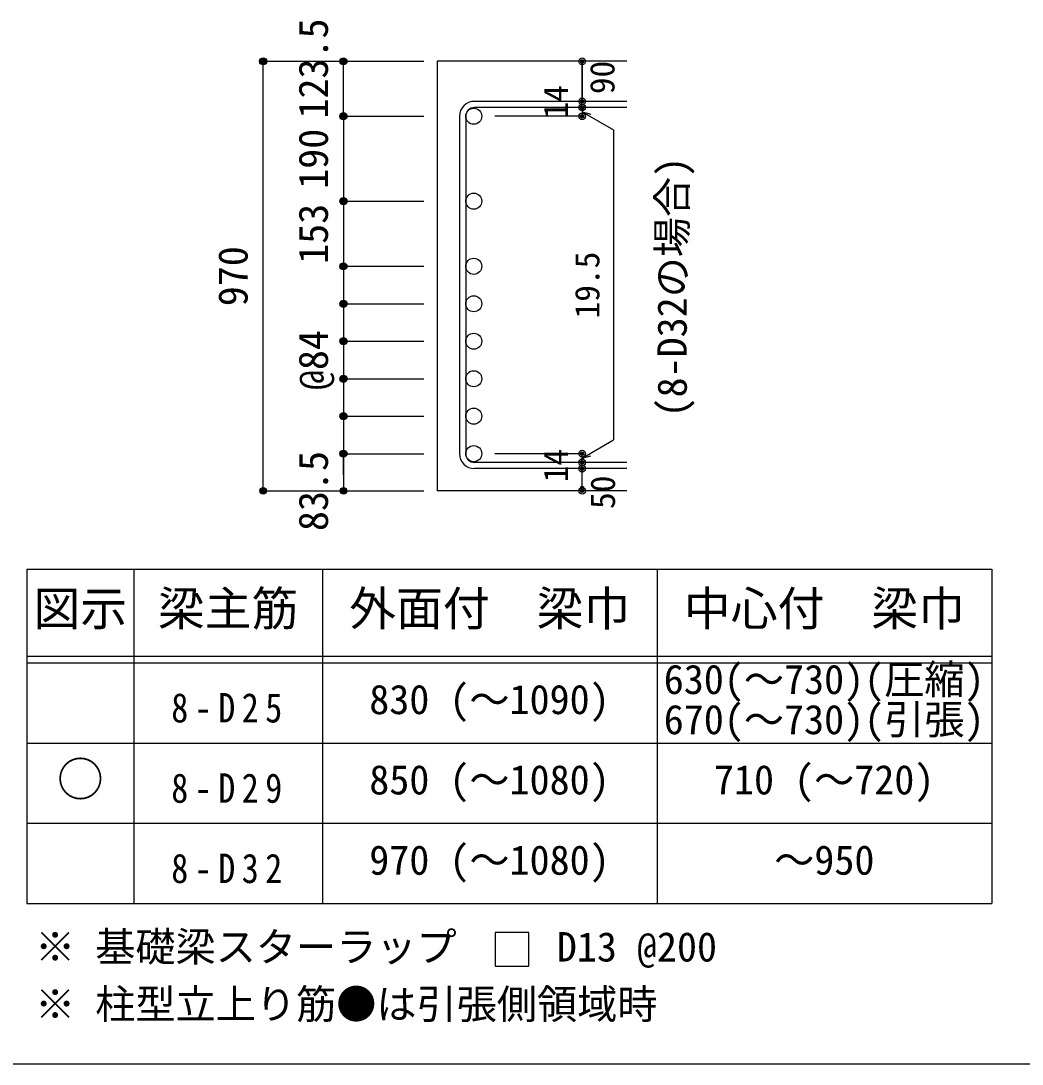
# Model space of a CAD drawing. Units: millimetres at full size, sheet at 1:30, with parts at other scales. Extents: x -5973 to 5954, y -4195 to 4201.
# Drawn here: x 1434 to 3678, y -4195 to -1857 of the extents above; entities that cross this region are included whole.
import ezdxf
from ezdxf.enums import TextEntityAlignment as Align

# ---------------------------------------------------------------- set-up
doc = ezdxf.new("R2010")
doc.units = ezdxf.units.MM
doc.header["$LTSCALE"] = 30
doc.header["$PDMODE"] = 32
doc.header["$PDSIZE"] = 15
for name, color, linetype in [('0-1_躯体線', 2, 'Continuous'), ('0-5_基礎梁筋', 7, 'Continuous'), ('0-6_スタラップ筋', 7, 'Continuous'), ('0-7_文字', 4, 'Continuous'), ('0-D_寸法', 4, 'Continuous'), ('6-7_文字', 7, 'Continuous'), ('6-E_枠', 7, 'Continuous'), ('F-0_枠', 6, 'Continuous')]:
    doc.layers.add(name, color=color, linetype=linetype)
doc.styles.add('ＭＳ ゴシック', font='')
doc.styles.get('ＭＳ ゴシック').set_extended_font_data('MS Gothic')

msp = doc.modelspace()

# ---------------------------------------------------------------- linework, layer by layer
at = {"layer": '0-1_躯体線'}
for p, q in [((2367.44, -1947.28), (2367.44, -2910.28)), ((2792.44, -1947.28), (2367.44, -1947.28)), ((2792.44, -2910.28), (2367.44, -2910.28))]:
    msp.add_line(p, q, dxfattribs=at)
at = {"layer": '0-5_基礎梁筋', "color": 3}
for centre in [(2449.44, -2070.47), (2449.44, -2260.78), (2449.44, -2406.78), (2449.44, -2490.78), (2449.44, -2574.78), (2449.44, -2658.78), (2449.44, -2742.78), (2449.44, -2826.78)]:
    msp.add_circle(centre, 18, dxfattribs=at)
at = {"layer": '0-5_基礎梁筋'}
for p in [(1977.44, -1947.28), (1977.44, -2910.28)]:
    msp.add_point(p, dxfattribs=at)
at = {"layer": '0-6_スタラップ筋'}
for p, q in [((2792.44, -2036.97), (2450.94, -2036.97)), ((2792.44, -2050.97), (2450.94, -2050.97)), ((2417.44, -2070.47), (2417.44, -2826.78)), ((2431.44, -2070.47), (2431.44, -2826.78)), ((2792.44, -2846.28), (2450.94, -2846.28)), ((2792.44, -2860.28), (2450.94, -2860.28))]:
    msp.add_line(p, q, dxfattribs=at)
for centre, radius, start, end in [((2450.94, -2070.47), 33.5, 90, 180), ((2450.94, -2070.47), 19.5, 90, 180), ((2450.94, -2826.78), 33.5, 180, 270), ((2450.94, -2826.78), 19.5, 180, 270)]:
    msp.add_arc(centre, radius, start, end, dxfattribs=at)
at = {"layer": '0-D_寸法'}
for p, q in [((1977.44, -2910.28), (1977.44, -1947.28)), ((2157.44, -2070.47), (2157.44, -1947.28)), ((2692.44, -2050.97), (2692.44, -2036.97)), ((2692.44, -2050.97), (2692.44, -2070.47)), ((2157.44, -2070.47), (2157.44, -2260.78)), ((2157.44, -2070.47), (2337.44, -2070.47)), ((2157.44, -2070.47), (2337.44, -2070.47)), ((2692.44, -2070.47), (2496.35, -2070.47)), ((2692.44, -2060.72), (2762.5, -2101.17)), ((2692.44, -2060.72), (2711.76, -2065.9)), ((2762.5, -2101.17), (2762.5, -2796.08)), ((2157.44, -2260.78), (2337.44, -2260.78)), ((2157.44, -2260.78), (2337.44, -2260.78)), ((2157.44, -2260.78), (2157.44, -2406.78)), ((2157.44, -2406.78), (2337.44, -2406.78)), ((2157.44, -2406.78), (2337.44, -2406.78)), ((2157.44, -2406.78), (2157.44, -2490.78)), ((2157.44, -2490.78), (2337.44, -2490.78)), ((2157.44, -2490.78), (2337.44, -2490.78)), ((2157.44, -2490.78), (2157.44, -2574.78)), ((2157.44, -2574.78), (2337.44, -2574.78)), ((2157.44, -2574.78), (2337.44, -2574.78)), ((2157.44, -2574.78), (2157.44, -2658.78)), ((2157.44, -2658.78), (2337.44, -2658.78)), ((2157.44, -2658.78), (2337.44, -2658.78)), ((2157.44, -2658.78), (2157.44, -2742.78)), ((2157.44, -2742.78), (2337.44, -2742.78)), ((2157.44, -2742.78), (2337.44, -2742.78)), ((2157.44, -2742.78), (2157.44, -2826.78)), ((2692.44, -2836.53), (2762.5, -2796.08)), ((2157.44, -2826.78), (2157.44, -2910.28)), ((2157.44, -2874.24), (2157.44, -2826.78)), ((2157.44, -2826.78), (2337.44, -2826.78)), ((2692.44, -2826.78), (2496.35, -2826.78)), ((2692.44, -2846.28), (2692.44, -2826.78)), ((2692.44, -2836.53), (2711.76, -2831.35)), ((2692.44, -2860.28), (2692.44, -2846.28)), ((2692.44, -2910.28), (2692.44, -2860.28))]:
    msp.add_line(p, q, dxfattribs=at)
for points in [[(1977.44, -1947.28), (2157.44, -1947.28), (2337.44, -1947.28)], [(1977.44, -1947.28), (2157.44, -1947.28), (2337.44, -1947.28)], [(2692.44, -2036.97), (2692.44, -1947.28), (2692.44, -2036.97)], [(1977.44, -2910.28), (2157.44, -2910.28), (2337.44, -2910.28)]]:
    msp.add_lwpolyline(points, dxfattribs=at)
for centre, radius in [((1977.44, -1947.28), 8), ((1977.44, -1947.28), 7.2), ((1977.44, -1947.28), 6.4), ((2157.44, -1947.28), 8), ((2157.44, -1947.28), 7.2), ((2157.44, -1947.28), 6.4), ((1977.44, -1947.28), 5.6), ((1977.44, -1947.28), 4.8), ((1977.44, -1947.28), 4), ((1977.44, -1947.28), 3.2), ((1977.44, -1947.28), 2.4), ((1977.44, -1947.28), 1.6), ((1977.44, -1947.28), 0.8), ((2157.44, -1947.28), 5.6), ((2157.44, -1947.28), 4.8), ((2157.44, -1947.28), 4), ((2157.44, -1947.28), 3.2), ((2157.44, -1947.28), 2.4), ((2157.44, -1947.28), 1.6), ((2157.44, -1947.28), 0.8), ((2692.44, -1947.28), 4), ((2692.44, -1947.28), 3.6), ((2692.44, -1947.28), 3.2), ((2692.44, -1947.28), 2.8), ((2692.44, -1947.28), 2.4), ((2692.44, -1947.28), 2), ((2692.44, -1947.28), 1.6), ((2692.44, -1947.28), 1.2), ((2692.44, -1947.28), 0.8), ((2692.44, -1947.28), 0.4), ((2692.44, -2036.97), 4), ((2692.44, -2036.97), 3.6), ((2692.44, -2036.97), 3.2), ((2692.44, -2036.97), 2.8), ((2692.44, -2036.97), 2.4), ((2692.44, -2050.97), 4), ((2692.44, -2050.97), 3.6), ((2692.44, -2050.97), 3.2), ((2692.44, -2050.97), 2.8), ((2692.44, -2050.97), 2.4), ((2692.44, -2036.97), 2), ((2692.44, -2050.97), 2), ((2692.44, -2036.97), 1.6), ((2692.44, -2050.97), 1.6), ((2692.44, -2036.97), 1.2), ((2692.44, -2050.97), 1.2), ((2692.44, -2036.97), 0.8), ((2692.44, -2050.97), 0.8), ((2692.44, -2036.97), 0.4), ((2692.44, -2050.97), 0.4), ((2157.44, -2070.47), 8), ((2157.44, -2070.47), 7.2), ((2157.44, -2070.47), 6.4), ((2157.44, -2070.47), 5.6), ((2157.44, -2070.47), 4.8), ((2157.44, -2070.47), 4), ((2157.44, -2070.47), 3.2), ((2157.44, -2070.47), 2.4), ((2157.44, -2070.47), 1.6), ((2157.44, -2070.47), 0.8), ((2692.44, -2070.47), 4), ((2692.44, -2070.47), 3.6), ((2692.44, -2070.47), 3.2), ((2692.44, -2070.47), 2.8), ((2692.44, -2070.47), 2.4), ((2692.44, -2070.47), 2), ((2692.44, -2070.47), 1.6), ((2692.44, -2070.47), 1.2), ((2692.44, -2070.47), 0.8), ((2692.44, -2070.47), 0.4), ((2157.44, -2260.78), 8), ((2157.44, -2260.78), 7.2), ((2157.44, -2260.78), 6.4), ((2157.44, -2260.78), 5.6), ((2157.44, -2260.78), 4.8), ((2157.44, -2260.78), 4), ((2157.44, -2260.78), 3.2), ((2157.44, -2260.78), 2.4), ((2157.44, -2260.78), 1.6), ((2157.44, -2260.78), 0.8), ((2157.44, -2406.78), 8), ((2157.44, -2406.78), 7.2), ((2157.44, -2406.78), 6.4), ((2157.44, -2406.78), 5.6), ((2157.44, -2406.78), 4.8), ((2157.44, -2406.78), 4), ((2157.44, -2406.78), 3.2), ((2157.44, -2406.78), 2.4), ((2157.44, -2406.78), 1.6), ((2157.44, -2406.78), 0.8), ((2157.44, -2490.78), 8), ((2157.44, -2490.78), 7.2), ((2157.44, -2490.78), 6.4), ((2157.44, -2490.78), 5.6), ((2157.44, -2490.78), 4.8), ((2157.44, -2490.78), 4), ((2157.44, -2490.78), 3.2), ((2157.44, -2490.78), 2.4), ((2157.44, -2490.78), 1.6), ((2157.44, -2490.78), 0.8), ((2157.44, -2574.78), 8), ((2157.44, -2574.78), 7.2), ((2157.44, -2574.78), 6.4), ((2157.44, -2574.78), 5.6), ((2157.44, -2574.78), 4.8), ((2157.44, -2574.78), 4), ((2157.44, -2574.78), 3.2), ((2157.44, -2574.78), 2.4), ((2157.44, -2574.78), 1.6), ((2157.44, -2574.78), 0.8), ((2157.44, -2658.78), 8), ((2157.44, -2658.78), 7.2), ((2157.44, -2658.78), 6.4), ((2157.44, -2658.78), 5.6), ((2157.44, -2658.78), 4.8), ((2157.44, -2658.78), 4), ((2157.44, -2658.78), 3.2), ((2157.44, -2658.78), 2.4), ((2157.44, -2658.78), 1.6), ((2157.44, -2658.78), 0.8), ((2157.44, -2742.78), 8), ((2157.44, -2742.78), 7.2), ((2157.44, -2742.78), 6.4), ((2157.44, -2742.78), 5.6), ((2157.44, -2742.78), 4.8), ((2157.44, -2742.78), 4), ((2157.44, -2742.78), 3.2), ((2157.44, -2742.78), 2.4), ((2157.44, -2742.78), 1.6), ((2157.44, -2742.78), 0.8), ((2157.44, -2826.78), 8), ((2157.44, -2826.78), 7.2), ((2157.44, -2826.78), 6.4), ((2157.44, -2826.78), 5.6), ((2157.44, -2826.78), 4.8), ((2157.44, -2826.78), 4), ((2157.44, -2826.78), 3.2), ((2157.44, -2826.78), 2.4), ((2157.44, -2826.78), 1.6), ((2157.44, -2826.78), 0.8), ((2692.44, -2826.78), 4), ((2692.44, -2826.78), 3.6), ((2692.44, -2826.78), 3.2), ((2692.44, -2826.78), 2.8), ((2692.44, -2826.78), 2.4), ((2692.44, -2826.78), 2), ((2692.44, -2826.78), 1.6), ((2692.44, -2826.78), 1.2), ((2692.44, -2826.78), 0.8), ((2692.44, -2826.78), 0.4), ((2692.44, -2846.28), 4), ((2692.44, -2846.28), 3.6), ((2692.44, -2846.28), 3.2), ((2692.44, -2846.28), 2.8), ((2692.44, -2846.28), 2.4), ((2692.44, -2846.28), 2), ((2692.44, -2846.28), 1.6), ((2692.44, -2846.28), 1.2), ((2692.44, -2846.28), 0.8), ((2692.44, -2846.28), 0.4), ((2692.44, -2860.28), 4), ((2692.44, -2860.28), 3.6), ((2692.44, -2860.28), 3.2), ((2692.44, -2860.28), 2.8), ((2692.44, -2860.28), 2.4), ((2692.44, -2860.28), 2), ((2692.44, -2860.28), 1.6), ((2692.44, -2860.28), 1.2), ((2692.44, -2860.28), 0.8), ((2692.44, -2860.28), 0.4), ((2692.44, -2903.78), 4), ((1977.44, -2910.28), 7.2), ((1977.44, -2910.28), 6.4), ((1977.44, -2910.28), 5.6), ((1977.44, -2910.28), 4.8), ((1977.44, -2910.28), 4), ((1977.44, -2910.28), 3.2), ((1977.44, -2910.28), 2.4), ((1977.44, -2910.28), 1.6), ((1977.44, -2910.28), 0.8), ((2157.44, -2910.28), 7.2), ((2157.44, -2910.28), 6.4), ((2157.44, -2910.28), 5.6), ((2157.44, -2910.28), 4.8), ((2157.44, -2910.28), 4), ((2157.44, -2910.28), 3.2), ((2157.44, -2910.28), 2.4), ((2157.44, -2910.28), 1.6), ((2157.44, -2910.28), 0.8), ((2692.44, -2910.28), 3.6), ((2692.44, -2910.28), 3.2), ((2692.44, -2910.28), 2.8), ((2692.44, -2910.28), 2.4), ((2692.44, -2910.28), 2), ((2692.44, -2910.28), 1.6), ((2692.44, -2910.28), 1.2), ((2692.44, -2910.28), 0.8), ((2692.44, -2910.28), 0.4)]:
    msp.add_circle(centre, radius, dxfattribs=at)
at = {"layer": '0-D_寸法', "color": 7}
for p in [(1977.44, -1947.28), (2157.44, -1947.28), (2692.44, -1947.28), (2692.44, -2036.97), (2692.44, -2050.97), (2157.44, -2070.47), (2157.44, -2070.47), (2692.44, -2070.47), (2157.44, -2260.78), (2157.44, -2260.78), (2157.44, -2406.78), (2157.44, -2406.78), (2157.44, -2490.78), (2157.44, -2490.78), (2157.44, -2574.78), (2157.44, -2574.78), (2157.44, -2658.78), (2157.44, -2658.78), (2157.44, -2742.78), (2157.44, -2742.78), (2157.44, -2826.78), (2157.44, -2826.78), (2157.44, -2826.78), (2692.44, -2826.78), (2692.44, -2826.78), (2692.44, -2846.28), (2692.44, -2860.28), (1977.44, -2910.28), (2157.44, -2910.28), (2692.44, -2910.28)]:
    msp.add_point(p, dxfattribs=at)
at = {"layer": '6-7_文字'}
msp.add_lwpolyline([(2497.7, -3975.36), (2572.7, -3975.36), (2572.7, -3900.36), (2497.7, -3900.36)], close=True, dxfattribs=at)
at = {"layer": '6-E_枠', "color": 3}
for p, q in [((1447.71, -3085.43), (1447.71, -3835.43)), ((1447.71, -3085.43), (3610.24, -3085.43)), ((3610.24, -3085.43), (3610.24, -3835.43)), ((1447.71, -3835.43), (3610.24, -3835.43))]:
    msp.add_line(p, q, dxfattribs=at)
at = {"layer": '6-E_枠'}
for p, q in [((1687.71, -3085.43), (1687.71, -3835.43)), ((2110.24, -3085.43), (2110.24, -3835.43)), ((2860.24, -3085.43), (2860.24, -3835.43)), ((1447.71, -3280.43), (3610.24, -3280.43)), ((1447.71, -3295.43), (3610.24, -3295.43)), ((1447.71, -3475.43), (3610.24, -3475.43)), ((1447.71, -3655.43), (3610.24, -3655.43))]:
    msp.add_line(p, q, dxfattribs=at)
at = {"layer": 'F-0_枠'}
msp.add_line((5954.1, -4195.24), (-5972.88, -4195.24), dxfattribs=at)

# ---------------------------------------------------------------- texts
at = {"layer": '0-7_文字', "color": 7, "style": 'ＭＳ ゴシック'}
msp.add_text('(8-D32の場合)', height=65.98, rotation=90, dxfattribs=at).set_placement((2946.61, -2745.59), align=Align.BOTTOM_LEFT)
at = {"layer": '0-D_寸法', "style": 'ＭＳ ゴシック'}
for s, height, p in [('123.5', 65.98, (2142.44, -2075.62)), ('90', 54.99, (2781.33, -2020.87)), ('14', 54.99, (2677.21, -2075.64)), ('190', 65.98, (2142.44, -2233.12)), ('153', 65.98, (2142.44, -2401.28)), ('970', 65.98, (1962.44, -2496.28)), ('19.5', 54.99, (2747.5, -2523.62)), ('@84', 65.98, (2142.44, -2684.28)), ('83.5', 65.98, (2142.44, -3000.28)), ('14', 54.99, (2677.18, -2890.95)), ('50', 54.99, (2782.44, -2950.78))]:
    msp.add_text(s, height=height, rotation=90, dxfattribs=at).set_placement(p, align=Align.BOTTOM_LEFT)
at = {"layer": '6-7_文字', "color": 2, "style": 'ＭＳ ゴシック'}
for s, p in [('図示', (1462.71, -3235.43)), ('梁主筋', (1741.48, -3235.43)), ('外面付\u3000梁巾', (2170.24, -3235.43)), ('中心付\u3000梁巾', (2920.24, -3235.43)), ('○', (1515.21, -3617.93))]:
    msp.add_text(s, height=76.98, dxfattribs=at).set_placement(p, align=Align.BOTTOM_LEFT)
at = {"layer": '6-7_文字', "style": 'ＭＳ ゴシック'}
for s, p in [('830 (～1090)', (2215.24, -3430.43)), ('850 (～1080)', (2215.24, -3610.43)), ('710 (～720)', (2987.74, -3610.43)), ('970 (～1080)', (2215.24, -3790.43)), ('～950', (3122.74, -3790.43)), ('※ 基礎梁スターラップ     D13 @200', (1466.27, -3985.01)), ('※ 柱型立上り筋●は引張側領域時', (1466.27, -4113.51))]:
    msp.add_text(s, height=65.98, dxfattribs=at).set_placement(p, align=Align.BOTTOM_LEFT)
at = {"layer": '6-7_文字', "char_height": 65.98, "attachment_point": 7, "style": 'ＭＳ ゴシック'}
for s, insert in [('\\T1.38;\\W0.85;8-D25', (1771.48, -3430.43)), ('\\T1.38;\\W0.85;8-D29', (1771.48, -3610.43)), ('\\T1.38;\\W0.85;8-D32', (1771.48, -3790.43))]:
    msp.add_mtext(s, dxfattribs=dict(at, insert=insert))
at = {"layer": '6-E_枠', "style": 'ＭＳ ゴシック'}
for s, p in [('630(～730)(圧縮)', (2875.24, -3385.43)), ('670(～730)(引張)', (2875.24, -3475.43))]:
    msp.add_text(s, height=65.98, dxfattribs=at).set_placement(p, align=Align.BOTTOM_LEFT)

doc.saveas('drawing.dxf')
